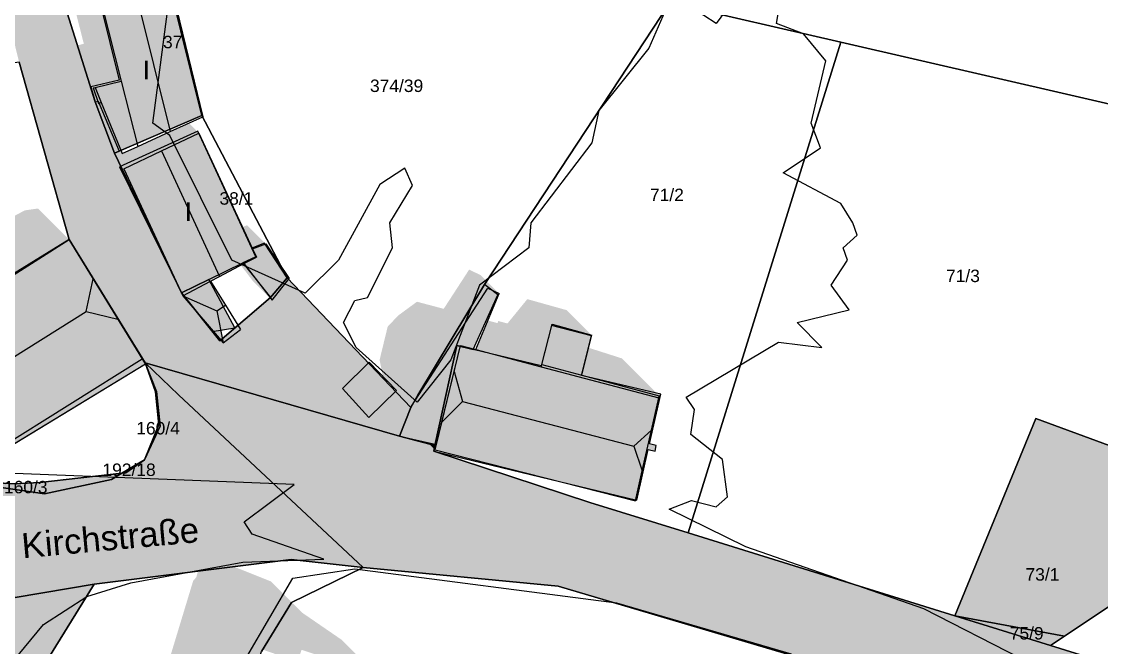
# Model space of a CAD drawing. Header units: millimetres. Extents: x 238 to 3518, y -74 to 2735.
# Drawn here: x 1613.8 to 1700.4, y 1321.1 to 1371.4 of the extents above; entities that cross this region are included whole.
import ezdxf
from ezdxf.enums import TextEntityAlignment as Align

# ---------------------------------------------------------------- set-up
doc = ezdxf.new("R2010")
doc.units = ezdxf.units.MM
for name, color, linetype in [('LP_Flurstueck_bez', 7, 'Continuous'), ('LP_Flurstuecke', 8, 'Continuous'), ('LP_Gebaeude_Dachaufsicht', 9, 'Continuous'), ('LP_Gebaeude_Dachschatten', 253, 'Continuous'), ('LP_Gebaeude_F', 254, 'Continuous'), ('LP_Gebaeude_Geschosszahl', 7, 'Continuous'), ('LP_Gebaeude_Schatten', 7, 'Continuous'), ('LP_Gebaeude_U', 7, 'Continuous'), ('LP_Topographie_Hoehenlinien', 8, 'Continuous'), ('LP_Verkehr_Strassen', 9, 'Continuous'), ('LP_Verkehr_Strassennamen', 7, 'Continuous'), ('LP_Verkehr_Wege_Plaetze', 252, 'Continuous')]:
    doc.layers.add(name, color=color, linetype=linetype)
doc.styles.get("Standard").update_dxf_attribs({"font": 'arial.ttf'})

msp = doc.modelspace()

# ---------------------------------------------------------------- hatches: boundary and pattern name
at = {"layer": 'LP_Gebaeude_Dachschatten'}
for points in [[(1629.666, 1350.913), (1631.619, 1351.937), (1632.619, 1352.461), (1632.311, 1353.116), (1628.004, 1362.415), (1624.989, 1360.985)], [(1624.989, 1360.985), (1621.973, 1359.555), (1626.713, 1349.367), (1628.939, 1350.532), (1629.666, 1350.913)], [(1606.426, 1340.251), (1618.949, 1348.1), (1619.528, 1350.714), (1617.597, 1353.865), (1608.339, 1348.02), (1602.159, 1344.188), (1604.323, 1340.71)], [(1628.939, 1350.532), (1626.713, 1349.367), (1629.427, 1348.157), (1630.139, 1348.596)], [(1626.713, 1349.367), (1629.947, 1345.593), (1629.427, 1348.157)], [(1658.731, 1342.982), (1659.531, 1346.2), (1656.357, 1347.089), (1655.515, 1343.835)], [(1649.15, 1340.879), (1662.912, 1337.297), (1664.32, 1338.577), (1664.908, 1341.157), (1655.471, 1343.663), (1650.214, 1345.059), (1649.002, 1345.381), (1648.489, 1343.27)], [(1649.15, 1340.879), (1648.489, 1343.27), (1647.501, 1339.209)]]:
    msp.add_hatch(color=253, dxfattribs=at).paths.add_polyline_path(points)
at = {"layer": 'LP_Gebaeude_F'}
for points in [[(1619.334, 1366.116), (1619.687, 1364.913), (1619.93, 1364.989), (1621.592, 1360.953), (1628.224, 1363.827), (1625.694, 1374.089), (1620.103, 1372.711), (1621.592, 1366.672)], [(1621.637, 1359.698), (1626.601, 1349.588), (1628.794, 1350.658), (1631.528, 1351.991), (1632.567, 1352.496), (1632.244, 1353.184), (1627.918, 1362.579)], [(1602.038, 1344.345), (1607.924, 1334.663), (1611.341, 1336.74), (1611.512, 1336.482), (1623.708, 1343.899), (1617.6, 1353.865), (1608.279, 1348.153)], [(1631.528, 1351.991), (1633.754, 1349.234), (1635.091, 1350.803), (1633.267, 1353.581), (1632.244, 1353.184), (1632.567, 1352.496)], [(1626.601, 1349.588), (1629.076, 1346.482), (1630.885, 1346.78), (1628.794, 1350.658)], [(1644.089, 1338.101), (1646.938, 1337.351), (1648.691, 1345.374), (1650.003, 1345.059), (1652.002, 1349.427), (1650.913, 1350.257), (1645.571, 1341.387), (1644.999, 1340.38)], [(1646.848, 1336.891), (1663.139, 1332.962), (1664.064, 1337.026), (1664.607, 1336.898), (1664.701, 1337.345), (1664.166, 1337.475), (1665.071, 1341.451), (1658.701, 1342.961), (1659.513, 1346.143), (1656.286, 1346.966), (1655.465, 1343.749), (1650.003, 1345.059), (1648.691, 1345.374), (1646.938, 1337.351)]]:
    msp.add_hatch(color=254, dxfattribs=at).paths.add_polyline_path(points)
at = {"layer": 'LP_Gebaeude_Schatten'}
for points in [[(1620.203, 1372.698), (1621.767, 1366.582), (1619.668, 1366.076), (1619.521, 1366.04), (1619.935, 1364.795), (1620.162, 1364.878), (1621.854, 1360.775), (1623.106, 1361.346), (1627.203, 1363.216), (1628.004, 1362.415), (1624.989, 1360.985), (1621.973, 1359.555), (1626.713, 1349.367), (1629.947, 1345.593), (1627.447, 1348.093), (1624.213, 1351.867), (1624.453, 1351.926), (1619.973, 1361.555), (1620.225, 1362.405), (1618.854, 1363.775), (1617.38, 1367.351), (1616.935, 1367.795), (1616.521, 1369.04), (1616.668, 1369.076), (1618.767, 1369.582), (1617.602, 1374.137), (1618.891, 1374.399), (1619.269, 1372.957), (1622.473, 1373.754), (1625.397, 1374.481), (1625.789, 1374.089), (1620.203, 1372.698)], [(1617.597, 1353.865), (1608.339, 1348.02), (1606.687, 1350.773), (1600.408, 1347.004), (1602.159, 1344.188), (1604.323, 1340.71), (1605.918, 1338.145), (1608.076, 1334.675), (1605.076, 1337.675), (1599.418, 1344.645), (1597.823, 1347.21), (1598.659, 1347.688), (1598.908, 1348.504), (1605.687, 1351.773), (1605.819, 1351.641), (1611.949, 1355.1), (1614.028, 1356.214), (1615.097, 1356.365), (1617.597, 1353.865)], [(1633.365, 1353.519), (1632.311, 1353.116), (1631.495, 1354.878), (1631.865, 1355.019), (1633.365, 1353.519)], [(1631.367, 1351.805), (1631.619, 1351.937), (1633.868, 1348.995), (1632.368, 1350.495), (1631.367, 1351.805)], [(1646.714, 1348.559), (1647.647, 1348.312), (1649.687, 1351.457), (1650.588, 1351.029), (1652.088, 1349.529), (1651.187, 1349.957), (1645.061, 1340.511), (1644.093, 1338.1), (1642.593, 1339.6), (1643.195, 1341.099), (1643.865, 1341.75), (1642.768, 1342.887), (1642.501, 1344.209), (1643.15, 1346.879), (1643.989, 1347.77), (1645.502, 1348.881), (1646.714, 1348.559)], [(1652.015, 1347.335), (1652.762, 1347.137), (1654.357, 1349.089), (1657.531, 1348.2), (1659.531, 1346.2), (1656.357, 1347.089), (1655.515, 1343.835), (1655.471, 1343.663), (1650.214, 1345.059), (1651.184, 1347.372), (1651.971, 1347.163), (1652.015, 1347.335)], [(1649.002, 1345.381), (1648.489, 1343.27), (1647.92, 1340.931), (1649.002, 1345.381)], [(1664.948, 1341.333), (1658.731, 1342.982), (1659.279, 1345.187), (1661.948, 1344.333), (1664.948, 1341.333)], [(1638.537, 1342.928), (1641.161, 1344.533), (1641.661, 1344.033), (1639.537, 1341.928), (1641.649, 1339.597), (1640.649, 1340.597), (1638.537, 1342.928)], [(1647.065, 1337.415), (1646.961, 1336.985), (1646.371, 1337.575), (1647.065, 1337.415)], [(1643.916, 1317.275), (1640.475, 1318.539), (1640.798, 1319.425), (1636.241, 1320.942), (1635.92, 1320.003), (1635.916, 1319.99), (1633.043, 1320.985), (1627.217, 1303.922), (1622.217, 1308.922), (1627.543, 1326.485), (1627.792, 1326.771), (1628.493, 1329.17), (1630.895, 1327.583), (1633.798, 1326.425), (1636.33, 1323.894), (1639.416, 1321.775), (1643.916, 1317.275)]]:
    msp.add_hatch(color=7, dxfattribs=at).paths.add_polyline_path(points)
at = {"layer": 'LP_Verkehr_Strassen'}
for points in [[(1561.503, 1507.036), (1577.045, 1501.417), (1576.975, 1501.159), (1582.568, 1492.954), (1585.154, 1496.514), (1601.434, 1485.54), (1602.774, 1483.793), (1603.216, 1481.872), (1601.105, 1473.163), (1600.137, 1469.172), (1598.251, 1460.773), (1599.331, 1453.766), (1605.717, 1412.376), (1607.77, 1399.063), (1609.297, 1389.164), (1610.774, 1379.598), (1613.338, 1369.059), (1613.572, 1368.099), (1617.6, 1353.865), (1623.688, 1343.969), (1629.625, 1342.262), (1626.601, 1349.588), (1621.222, 1360.81), (1619.687, 1364.913), (1617.288, 1372.486), (1615.4, 1382.077), (1614.804, 1390.231), (1613.807, 1403.847), (1614.222, 1412.892), (1612.003, 1418.599), (1609.625, 1444.959), (1609.835, 1448.987), (1610.035, 1453.036), (1610.065, 1453.645), (1610.202, 1455.612), (1613.095, 1485.653), (1618.069, 1484.416), (1615.521, 1488.926), (1613.037, 1492.207), (1611.72, 1491.381), (1609.707, 1491.468), (1604.93, 1493.071), (1598.896, 1496.696), (1590.263, 1502.782), (1578.048, 1513.259), (1573.758, 1518.771), (1567.45, 1512.729)], [(1509.566, 1360.216), (1510.877, 1360.008), (1512.597, 1359.804), (1515.052, 1359.327), (1517.938, 1358.585), (1522.627, 1356.862), (1528.981, 1354.252), (1539.751, 1349.829), (1547.555, 1346.996), (1556.981, 1343.574), (1560.46, 1342.311), (1561.324, 1341.855), (1561.867, 1341.288), (1562.305, 1340.359), (1562.373, 1339.338), (1562.531, 1338.45), (1568.756, 1333.698), (1569.247, 1334.633), (1569.949, 1335.672), (1570.837, 1336.372), (1571.907, 1336.662), (1573.462, 1336.839), (1574.722, 1336.832), (1577.48, 1335.729), (1584.26, 1333.017), (1589.342, 1331.199), (1593.645, 1329.659), (1595.837, 1328.485), (1596.508, 1327.809), (1597.066, 1326.872), (1596.945, 1325.099), (1596.438, 1322.318), (1619.599, 1326.206), (1635.393, 1328.195), (1641.19, 1327.545), (1626.361, 1341.411), (1626.342, 1340.134), (1626.373, 1338.557), (1626.339, 1336.769), (1625.655, 1334.75), (1624.524, 1333.494), (1622.458, 1332.39), (1619.741, 1331.734), (1618.196, 1331.553), (1613.508, 1331.562), (1608.421, 1331.846), (1602.793, 1333.078), (1597.968, 1334.71), (1592.342, 1336.611), (1584.949, 1339.533), (1573.971, 1343.86), (1549.177, 1353.758), (1526.703, 1362.23), (1512.126, 1367.721)], [(1623.688, 1343.969), (1626.361, 1341.411), (1641.19, 1327.545), (1656.824, 1326.056), (1680.035, 1319.168), (1703.735, 1308.882), (1705.425, 1306.603), (1705.874, 1307.952), (1721.108, 1301.685), (1740.502, 1292.941), (1750.013, 1288.654), (1772.117, 1278.688), (1787.905, 1272.636), (1790.718, 1272.499), (1795.045, 1271.788), (1800.082, 1270.218), (1818.838, 1264.161), (1830.413, 1266.735), (1858.723, 1273.799), (1888.503, 1281.635), (1917.34, 1288.532), (1950.392, 1296.779), (1998.123, 1305.161), (2003.541, 1305.366), (2006.379, 1303.843), (2007.536, 1302.411), (2008.843, 1300.793), (2009.195, 1299.23), (2031.561, 1300.504), (2033.098, 1302.335), (2033.96, 1303.323), (2034.897, 1304.241), (2035.559, 1304.916), (2036.025, 1305.323), (2037.826, 1305.481), (2039.131, 1305.116), (2040.252, 1304.159), (2042.355, 1300.928), (2047.468, 1304.829), (2046.647, 1306.428), (2045.474, 1309.005), (2045.495, 1311.577), (2046.455, 1314.464), (2046.537, 1314.652), (2043.69, 1321.625), (2042.78, 1321.452), (2040.517, 1321.457), (2037.615, 1322.92), (2036.941, 1323.469), (2025.106, 1317.944), (2025.017, 1316.205), (1967.443, 1305.925), (1955.31, 1303.773), (1947.781, 1302.438), (1938.723, 1300.607), (1933.889, 1298.84), (1925.76, 1296.837), (1911.505, 1293.633), (1893.653, 1288.961), (1873.043, 1284.391), (1849.209, 1277.876), (1836.774, 1274.485), (1832.985, 1273.817), (1828.965, 1273.297), (1824.031, 1273.047), (1819.63, 1273.057), (1814.028, 1273.5), (1808.071, 1274.163), (1782.478, 1280.912), (1779.676, 1282.111), (1777.417, 1283.757), (1776.096, 1285.89), (1768.598, 1290.068), (1765.822, 1288.556), (1684.369, 1323.523), (1658.303, 1331.863), (1643.233, 1335.52), (1639.156, 1335.193), (1633.707, 1336.772), (1629.625, 1342.262)], [(1596.438, 1322.318), (1607.235, 1314.014), (1610.689, 1310.041), (1627.844, 1285.102), (1630.714, 1281.601), (1634.501, 1277.23), (1642.456, 1270.204), (1649.909, 1263.621), (1667.157, 1250.039), (1670.797, 1254.184), (1656.733, 1265.53), (1656.993, 1265.654), (1657.398, 1265.867), (1657.775, 1266.09), (1658.127, 1266.322), (1658.453, 1266.559), (1658.756, 1266.8), (1659.048, 1267.054), (1659.341, 1267.332), (1659.632, 1267.636), (1659.921, 1267.967), (1660.204, 1268.326), (1660.372, 1268.559), (1660.516, 1268.775), (1660.757, 1269.17), (1660.97, 1269.56), (1661.156, 1269.943), (1661.318, 1270.318), (1661.458, 1270.685), (1661.581, 1271.057), (1661.694, 1271.45), (1661.792, 1271.864), (1661.873, 1272.301), (1661.936, 1272.759), (1661.961, 1273.017), (1661.984, 1273.337), (1661.996, 1273.788), (1661.986, 1274.22), (1661.955, 1274.633), (1661.908, 1275.027), (1661.845, 1275.403), (1661.766, 1275.775), (1661.667, 1276.159), (1661.544, 1276.555), (1661.396, 1276.961), (1661.22, 1277.376), (1661.082, 1277.665), (1660.935, 1277.959), (1660.715, 1278.352), (1660.486, 1278.719), (1660.249, 1279.059), (1660.006, 1279.373), (1659.761, 1279.664), (1659.503, 1279.944), (1659.221, 1280.223), (1658.914, 1280.501), (1658.579, 1280.775), (1658.216, 1281.042), (1657.943, 1281.224), (1657.754, 1281.346), (1657.345, 1281.589), (1656.94, 1281.801), (1656.542, 1281.985), (1656.153, 1282.143), (1655.772, 1282.276), (1655.403, 1282.389), (1655.029, 1282.485), (1654.634, 1282.567), (1654.219, 1282.635), (1653.784, 1282.684), (1653.328, 1282.713), (1652.852, 1282.718), (1652.627, 1282.711), (1652.402, 1282.7), (1651.928, 1282.657), (1651.476, 1282.592), (1651.046, 1282.508), (1650.637, 1282.408), (1650.251, 1282.294), (1649.886, 1282.168), (1649.527, 1282.027), (1649.159, 1281.863), (1648.783, 1281.675), (1648.401, 1281.46), (1648.015, 1281.216), (1647.626, 1280.942), (1647.447, 1280.804), (1647.42, 1280.784), (1647.023, 1280.515), (1646.628, 1280.278), (1646.238, 1280.073), (1645.855, 1279.896), (1645.48, 1279.746), (1645.115, 1279.62), (1644.76, 1279.515), (1644.401, 1279.427), (1644.022, 1279.352), (1643.622, 1279.293), (1643.202, 1279.252), (1642.762, 1279.233), (1642.302, 1279.239), (1641.823, 1279.272), (1641.789, 1279.275), (1641.651, 1279.286), (1641.23, 1279.335), (1640.832, 1279.404), (1640.455, 1279.49), (1640.1, 1279.591), (1639.766, 1279.703), (1639.438, 1279.831), (1639.102, 1279.982), (1638.758, 1280.158), (1638.408, 1280.361), (1638.054, 1280.594), (1637.941, 1280.674), (1636.771, 1282.273), (1630.554, 1290.8), (1625.203, 1298.186), (1618.684, 1307.172), (1615.219, 1314.618), (1615.95, 1320.319), (1619.599, 1326.206)]]:
    msp.add_hatch(color=9, dxfattribs=at).paths.add_polyline_path(points)
at = {"layer": 'LP_Verkehr_Wege_Plaetze'}
for points in [[(1512.126, 1367.721), (1526.703, 1362.23), (1549.177, 1353.758), (1573.971, 1343.86), (1584.949, 1339.533), (1592.342, 1336.611), (1597.968, 1334.71), (1602.793, 1333.078), (1608.421, 1331.846), (1613.508, 1331.562), (1618.196, 1331.553), (1619.741, 1331.734), (1622.458, 1332.39), (1624.524, 1333.494), (1625.655, 1334.75), (1626.339, 1336.769), (1626.373, 1338.557), (1626.342, 1340.134), (1626.361, 1341.411), (1623.688, 1343.969), (1624.527, 1341.64), (1624.787, 1339.021), (1623.647, 1336.202), (1622.138, 1335.153), (1621.818, 1335.113), (1615.231, 1334.373), (1613.192, 1334.263), (1607.934, 1334.593), (1594.809, 1339.431), (1578.805, 1345.329), (1572.384, 1347.514), (1569.806, 1348.78), (1547.738, 1356.785), (1540.465, 1359.424), (1520.379, 1366.391), (1512.658, 1369.226)], [(1626.601, 1349.588), (1629.625, 1342.262), (1633.707, 1336.772), (1639.156, 1335.193), (1643.233, 1335.52), (1658.303, 1331.863), (1684.369, 1323.523), (1765.822, 1288.556), (1768.598, 1290.068), (1766.14, 1291.438), (1758.673, 1293.077), (1752.505, 1295.577), (1739.971, 1301.035), (1740.101, 1301.275), (1735.303, 1303.334), (1735.113, 1303.234), (1724.397, 1307.962), (1724.337, 1307.842), (1708.063, 1314.939), (1708.991, 1317.356), (1696.336, 1321.288), (1688.651, 1323.676), (1667.268, 1330.32), (1659.373, 1332.773), (1646.848, 1336.891), (1646.938, 1337.351), (1644.089, 1338.101), (1644.999, 1340.38), (1635.091, 1350.803), (1633.754, 1349.234), (1629.668, 1345.739)], [(1688.651, 1323.676), (1696.336, 1321.288), (1697.462, 1322.039), (1704.297, 1326.597), (1707.434, 1334.991), (1695.156, 1339.509)]]:
    msp.add_hatch(color=252, dxfattribs=at).paths.add_polyline_path(points)

# ---------------------------------------------------------------- linework, layer by layer
at = {"layer": 'LP_Flurstuecke', "color": 8}
for points in [[(1613.572, 1368.099), (1617.6, 1353.865), (1623.688, 1343.969), (1629.625, 1342.262), (1644.089, 1338.101), (1644.999, 1340.38), (1635.091, 1350.803), (1633.754, 1349.234), (1629.668, 1345.739), (1626.601, 1349.588), (1621.222, 1360.81), (1619.687, 1364.913), (1617.288, 1372.486), (1615.4, 1382.077), (1614.804, 1390.231), (1613.807, 1403.847), (1614.222, 1412.892), (1612.003, 1418.599)], [(1596.438, 1322.318), (1619.599, 1326.206), (1635.393, 1328.195), (1641.19, 1327.545), (1626.361, 1341.411), (1623.688, 1343.969), (1624.597, 1341.67), (1624.897, 1338.881), (1623.647, 1336.202), (1622.138, 1335.153), (1621.818, 1335.113), (1620.999, 1334.623), (1615.621, 1333.473), (1607.934, 1334.593)], [(1752.505, 1295.577), (1739.971, 1301.035), (1724.337, 1307.842), (1708.063, 1314.939), (1708.991, 1317.356), (1696.336, 1321.288), (1688.651, 1323.676), (1667.268, 1330.32), (1659.373, 1332.773), (1646.848, 1336.891), (1646.938, 1337.351), (1644.089, 1338.101), (1629.625, 1342.262), (1623.688, 1343.969), (1626.361, 1341.411), (1641.19, 1327.545), (1656.824, 1326.056), (1680.035, 1319.168), (1703.735, 1308.882), (1705.425, 1306.603), (1705.874, 1307.952), (1721.108, 1301.685), (1740.502, 1292.941), (1750.013, 1288.654)], [(1680.035, 1319.168), (1656.824, 1326.056), (1641.19, 1327.545), (1635.429, 1324.752), (1633.013, 1320.818)]]:
    msp.add_lwpolyline(points, dxfattribs=at)
for points in [[(1621.764, 1403.22), (1622.214, 1400.178), (1623.014, 1391.088), (1623.628, 1384.101), (1625.582, 1374.545), (1628.224, 1363.827), (1635.091, 1350.803), (1644.999, 1340.38), (1645.571, 1341.387), (1650.913, 1350.257), (1665.803, 1372.881), (1674.946, 1381.89), (1681.345, 1391.378), (1682.271, 1393.472), (1679.06, 1402.785), (1675.724, 1406.212), (1663.059, 1409.544), (1652.097, 1412.431), (1637.823, 1414.351), (1626.198, 1415.92), (1623.859, 1416.29), (1623.051, 1411.77)], [(1665.803, 1372.881), (1679.511, 1369.722), (1716.427, 1361.213), (1717.136, 1395.026), (1717.144, 1395.441), (1703.179, 1389.844), (1695.933, 1388.02), (1691.969, 1388.489), (1681.345, 1391.378), (1674.946, 1381.89)], [(1617.288, 1372.486), (1619.687, 1364.913), (1621.222, 1360.81), (1628.224, 1363.827), (1625.582, 1374.545)], [(1644.089, 1338.101), (1646.938, 1337.351), (1646.848, 1336.891), (1659.373, 1332.773), (1667.268, 1330.32), (1679.511, 1369.722), (1665.803, 1372.881), (1650.913, 1350.257), (1645.571, 1341.387), (1644.999, 1340.38)], [(1667.268, 1330.32), (1688.651, 1323.676), (1695.156, 1339.509), (1707.434, 1334.991), (1711.821, 1346.731), (1716.427, 1361.213), (1679.511, 1369.722)], [(1594.809, 1339.431), (1607.934, 1334.593), (1613.192, 1334.263), (1615.231, 1334.373), (1621.818, 1335.113), (1623.647, 1336.202), (1624.787, 1339.021), (1624.527, 1341.64), (1623.688, 1343.969), (1617.6, 1353.865), (1613.572, 1368.099), (1597.488, 1365.831), (1596.499, 1365.691), (1601.457, 1355.095), (1598.59, 1348.345), (1595.199, 1340.361)], [(1621.222, 1360.81), (1626.601, 1349.588), (1629.668, 1345.739), (1633.754, 1349.234), (1635.091, 1350.803), (1628.224, 1363.827)], [(1696.336, 1321.288), (1708.991, 1317.356), (1708.063, 1314.939), (1724.337, 1307.842), (1724.397, 1307.962), (1735.113, 1303.234), (1735.303, 1303.334), (1740.101, 1301.275), (1749.347, 1318.238), (1771.109, 1341.318), (1767.91, 1346.626), (1763.133, 1356.325), (1748.217, 1357.241), (1716.427, 1361.213), (1711.821, 1346.731), (1707.434, 1334.991), (1704.297, 1326.597), (1697.462, 1322.039)], [(1623.647, 1336.202), (1624.897, 1338.881), (1624.597, 1341.67), (1623.688, 1343.969), (1624.527, 1341.64), (1624.787, 1339.021)], [(1688.651, 1323.676), (1697.462, 1322.039), (1704.297, 1326.597), (1707.434, 1334.991), (1695.156, 1339.509)], [(1621.818, 1335.113), (1622.138, 1335.153), (1623.647, 1336.202)], [(1607.934, 1334.593), (1615.621, 1333.473), (1620.999, 1334.623), (1621.818, 1335.113), (1615.231, 1334.373), (1613.192, 1334.263)], [(1615.219, 1314.618), (1618.684, 1307.172), (1625.203, 1298.186), (1627.196, 1303.955), (1633.013, 1320.818), (1635.429, 1324.752), (1641.19, 1327.545), (1635.393, 1328.195), (1619.599, 1326.206), (1615.95, 1320.319)], [(1596.438, 1322.318), (1607.235, 1314.014), (1610.689, 1310.041), (1627.844, 1285.102), (1630.714, 1281.601), (1634.501, 1277.23), (1642.456, 1270.204), (1649.909, 1263.621), (1667.157, 1250.039), (1670.797, 1254.184), (1656.733, 1265.53), (1637.941, 1280.674), (1636.771, 1282.273), (1630.554, 1290.8), (1625.203, 1298.186), (1618.684, 1307.172), (1615.219, 1314.618), (1615.95, 1320.319), (1619.599, 1326.206)], [(1688.651, 1323.676), (1696.336, 1321.288), (1697.462, 1322.039)]]:
    msp.add_lwpolyline(points, close=True, dxfattribs=at)
at = {"layer": 'LP_Gebaeude_Dachaufsicht', "color": 9}
for p, q in [((1625.789, 1374.089, 76.064), (1628.31, 1363.721, 76.064)), ((1620.203, 1372.698, 76.064), (1621.767, 1366.582, 76.064)), ((1622.996, 1373.394, 79.158), (1625.708, 1362.534, 79.158)), ((1619.668, 1366.076, 76.064), (1621.767, 1366.582, 76.064)), ((1621.767, 1366.582, 76.064), (1623.106, 1361.346, 76.064)), ((1619.521, 1366.04, 76.11), (1619.668, 1366.076, 76.11)), ((1619.521, 1366.04, 76.11), (1619.935, 1364.795, 76.11)), ((1619.668, 1366.076, 76.064), (1620.162, 1364.878, 76.064)), ((1619.668, 1366.076, 76.11), (1620.162, 1364.878, 76.11)), ((1619.935, 1364.795, 76.11), (1620.162, 1364.878, 76.11)), ((1620.162, 1364.878, 76.064), (1621.854, 1360.775, 76.064)), ((1625.708, 1362.534, 79.158), (1628.31, 1363.721, 76.064)), ((1623.106, 1361.346, 76.064), (1625.708, 1362.534, 79.158)), ((1624.989, 1360.985, 77.795), (1628.004, 1362.415, 74.67)), ((1628.004, 1362.415, 74.67), (1632.311, 1353.116, 74.674)), ((1621.854, 1360.775, 76.064), (1623.106, 1361.346, 76.064)), ((1621.973, 1359.555, 74.67), (1624.989, 1360.985, 77.795)), ((1624.989, 1360.985, 77.795), (1629.666, 1350.913, 77.795)), ((1621.973, 1359.555, 74.67), (1626.713, 1349.367, 74.67)), ((1608.339, 1348.02, 75.334), (1617.597, 1353.865, 75.296)), ((1617.597, 1353.865, 75.296), (1619.528, 1350.714, 79.313)), ((1632.311, 1353.116, 74.229), (1633.365, 1353.519, 74.229)), ((1632.311, 1353.116, 74.674), (1632.619, 1352.461, 74.67)), ((1632.311, 1353.116, 74.229), (1632.619, 1352.461, 74.229)), ((1633.365, 1353.519, 74.229), (1635.244, 1350.747, 74.229)), ((1629.666, 1350.913, 77.795), (1631.619, 1351.937, 75.728)), ((1631.619, 1351.937, 74.229), (1632.619, 1352.461, 74.229)), ((1631.619, 1351.937, 75.728), (1632.619, 1352.461, 74.67)), ((1631.619, 1351.937, 74.229), (1633.868, 1348.995, 74.229)), ((1618.949, 1348.1, 81.387), (1619.528, 1350.714, 79.313)), ((1619.528, 1350.714, 79.313), (1621.502, 1347.494, 79.354)), ((1626.713, 1349.367, 74.67), (1628.939, 1350.532, 77.025)), ((1626.713, 1349.367, 74.83), (1628.939, 1350.532, 74.83)), ((1628.939, 1350.532, 77.025), (1629.666, 1350.913, 77.795)), ((1628.939, 1350.532, 74.83), (1630.139, 1348.596, 75.425)), ((1633.868, 1348.995, 74.229), (1635.244, 1350.747, 74.229)), ((1626.713, 1349.367, 74.83), (1629.947, 1345.593, 74.83)), ((1626.713, 1349.367, 74.83), (1629.427, 1348.157, 75.425)), ((1645.061, 1340.511, 73.819), (1651.187, 1349.957, 73.819)), ((1650.214, 1345.059, 73.819), (1652.088, 1349.529, 73.819)), ((1651.187, 1349.957, 73.819), (1652.088, 1349.529, 73.819)), ((1629.427, 1348.157, 75.425), (1630.139, 1348.596, 75.425)), ((1630.139, 1348.596, 75.425), (1631.338, 1346.659, 74.83)), ((1606.426, 1340.251, 81.387), (1618.949, 1348.1, 81.387)), ((1618.949, 1348.1, 81.387), (1621.502, 1347.494, 79.354)), ((1621.502, 1347.494, 79.354), (1623.454, 1344.311, 75.296)), ((1629.427, 1348.157, 75.425), (1629.947, 1345.593, 74.83)), ((1629.947, 1345.593, 74.83), (1631.338, 1346.659, 74.83)), ((1655.515, 1343.835, 75.928), (1656.357, 1347.089, 74.586)), ((1656.357, 1347.089, 74.586), (1659.531, 1346.2, 74.604)), ((1658.731, 1342.982, 75.928), (1659.531, 1346.2, 74.604)), ((1647.065, 1337.415, 73.819), (1649.002, 1345.381, 73.819)), ((1648.489, 1343.27, 78.57), (1649.002, 1345.381, 76.446)), ((1649.002, 1345.381, 76.446), (1650.214, 1345.059, 76.446)), ((1649.002, 1345.381, 73.819), (1650.214, 1345.059, 73.819)), ((1650.214, 1345.059, 76.446), (1655.471, 1343.663, 76.446)), ((1611.362, 1336.734, 75.296), (1623.454, 1344.311, 75.296)), ((1623.454, 1344.311, 75.296), (1623.706, 1343.899, 75.296)), ((1639.537, 1341.928, 73.06), (1641.661, 1344.033, 73.06)), ((1641.661, 1344.033, 73.06), (1643.865, 1341.75, 73.06)), ((1611.513, 1336.486, 75.296), (1623.706, 1343.899, 75.296)), ((1647.501, 1339.209, 78.684), (1648.489, 1343.27, 78.57)), ((1648.489, 1343.27, 78.57), (1649.15, 1340.879, 80.67)), ((1655.471, 1343.663, 76.446), (1655.515, 1343.835, 76.446)), ((1655.471, 1343.663, 76.446), (1664.908, 1341.157, 76.446)), ((1655.515, 1343.835, 75.928), (1658.731, 1342.982, 75.928)), ((1655.515, 1343.835, 76.446), (1658.731, 1342.982, 76.446)), ((1658.731, 1342.982, 76.446), (1664.948, 1341.333, 76.446)), ((1639.537, 1341.928, 73.06), (1641.649, 1339.597, 73.06)), ((1641.649, 1339.597, 73.06), (1643.865, 1341.75, 73.06)), ((1647.501, 1339.209, 78.684), (1649.15, 1340.879, 80.67)), ((1649.15, 1340.879, 80.67), (1662.912, 1337.297, 80.67)), ((1664.32, 1338.577, 79.083), (1664.908, 1341.157, 76.446)), ((1664.908, 1341.157, 76.446), (1664.948, 1341.333, 76.446)), ((1644.093, 1338.1, 73.819), (1645.061, 1340.511, 73.819)), ((1647.065, 1337.415, 76.879), (1647.501, 1339.209, 78.684)), ((1644.093, 1338.1, 73.819), (1647.065, 1337.415, 73.819)), ((1662.912, 1337.297, 80.67), (1664.32, 1338.577, 79.083)), ((1663.578, 1335.316, 78.926), (1664.32, 1338.577, 79.083)), ((1646.961, 1336.985, 76.446), (1647.065, 1337.415, 76.879)), ((1662.912, 1337.297, 80.67), (1663.578, 1335.316, 78.926)), ((1646.961, 1336.985, 76.446), (1663.025, 1332.889, 76.446)), ((1663.025, 1332.889, 76.446), (1663.578, 1335.316, 78.926))]:
    msp.add_line(p, q, dxfattribs=at)
at = {"layer": 'LP_Gebaeude_U', "color": 7}
for points in [[(1619.334, 1366.116), (1619.687, 1364.913), (1619.93, 1364.989), (1621.592, 1360.953), (1628.224, 1363.827), (1625.694, 1374.089), (1620.103, 1372.711), (1621.592, 1366.672)], [(1621.637, 1359.698), (1626.601, 1349.588), (1628.794, 1350.658), (1631.528, 1351.991), (1632.567, 1352.496), (1632.244, 1353.184), (1627.918, 1362.579)], [(1602.038, 1344.345), (1607.924, 1334.663), (1611.341, 1336.74), (1611.512, 1336.482), (1623.708, 1343.899), (1617.6, 1353.865), (1608.279, 1348.153)], [(1631.528, 1351.991), (1633.754, 1349.234), (1635.091, 1350.803), (1633.267, 1353.581), (1632.244, 1353.184), (1632.567, 1352.496)], [(1626.601, 1349.588), (1629.076, 1346.482), (1630.885, 1346.78), (1628.794, 1350.658)], [(1644.089, 1338.101), (1646.938, 1337.351), (1648.691, 1345.374), (1650.003, 1345.059), (1652.002, 1349.427), (1650.913, 1350.257), (1645.571, 1341.387), (1644.999, 1340.38)], [(1646.848, 1336.891), (1663.139, 1332.962), (1664.064, 1337.026), (1664.607, 1336.898), (1664.701, 1337.345), (1664.166, 1337.475), (1665.071, 1341.451), (1658.701, 1342.961), (1659.513, 1346.143), (1656.286, 1346.966), (1655.465, 1343.749), (1650.003, 1345.059), (1648.691, 1345.374), (1646.938, 1337.351)]]:
    msp.add_lwpolyline(points, close=True, dxfattribs=at)
at = {"layer": 'LP_Topographie_Hoehenlinien', "color": 8}
for points in [[(1694.026, 1320.22), (1686.187, 1324.22), (1671.889, 1329.22), (1665.744, 1332.22), (1667.522, 1332.927), (1669.522, 1332.42), (1670.427, 1333.22), (1670.026, 1336.22), (1667.476, 1338.22), (1667.767, 1340.22), (1667.095, 1341.22), (1674.521, 1345.645), (1678.001, 1345.22), (1676.01, 1347.22), (1680.186, 1348.22), (1678.738, 1350.22), (1680.046, 1352.22), (1679.69, 1353.22), (1680.831, 1354.22), (1680.491, 1355.22), (1679.521, 1356.759), (1674.886, 1359.22), (1677.897, 1361.22), (1677.134, 1363.22), (1678.313, 1368.22), (1676.521, 1370.377), (1674.341, 1371.22), (1675.043, 1375.219)], [(1665.409, 1372.22), (1664.107, 1369.22), (1660.083, 1364.22), (1659.524, 1361.631), (1654.645, 1355.22), (1654.472, 1353.22), (1650.526, 1350.22), (1648.208, 1344.22), (1645.525, 1340.811), (1640.609, 1345.22), (1639.607, 1347.22), (1640.526, 1348.98), (1641.541, 1349.22), (1643.526, 1353.212), (1643.334, 1355.22), (1645.141, 1358.22), (1644.526, 1359.612), (1642.526, 1358.298), (1639.204, 1352.22), (1636.527, 1349.557), (1630.655, 1352.22), (1625.659, 1362.22), (1624.309, 1363.22), (1625.618, 1373.22)], [(1670.272, 1372.22), (1669.522, 1371.215), (1667.522, 1372.498)], [(1611.564, 1318.22), (1615.53, 1322.985), (1619.001, 1325.22), (1622.529, 1326.328), (1631.527, 1327.982), (1638.032, 1328.22), (1632.27, 1330.22), (1631.632, 1331.22), (1635.648, 1334.22), (1612.53, 1335.125)], [(1629.997, 1317.22), (1635.527, 1326.694), (1640.526, 1327.439), (1661.523, 1324.71), (1675.521, 1320.631)]]:
    msp.add_lwpolyline(points, dxfattribs=at)

# ---------------------------------------------------------------- texts
at = {"layer": 'LP_Flurstueck_bez', "color": 7}
for s, p in [('37', (1625.897, 1369.729)), ('374/39', (1643.867, 1366.214)), ('71/2', (1665.559, 1357.456)), ('38/1', (1631.01, 1357.171)), ('71/3', (1689.317, 1350.958)), ('160/4', (1624.721, 1338.73)), ('192/18', (1622.396, 1335.397)), ('160/3', (1614.107, 1334.004)), ('73/1', (1695.694, 1326.998)), ('75/9', (1694.431, 1322.268))]:
    msp.add_text(s, height=1, dxfattribs=at).set_placement(p, align=Align.MIDDLE_CENTER)
at = {"layer": 'LP_Gebaeude_Geschosszahl', "color": 7}
for p in [(1623.786, 1367.481), (1627.156, 1356.121)]:
    msp.add_text('I', height=1.5, dxfattribs=at).set_placement(p, align=Align.MIDDLE_CENTER)
at = {"layer": 'LP_Verkehr_Strassennamen', "color": 7}
msp.add_text('Kirchstraße', height=2, rotation=5.27823, dxfattribs=at).set_placement((1620.88, 1329.938), align=Align.MIDDLE_CENTER)

doc.saveas('drawing.dxf')
